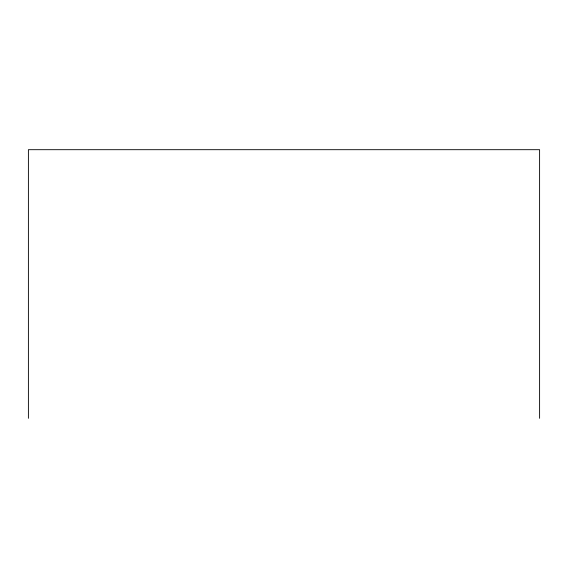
<?xml version="1.0" encoding="UTF-8"?>
<svg xmlns="http://www.w3.org/2000/svg" width="568" height="568" viewBox="0 0 568 568"><rect width="100%" height="100%" fill="white"/><g stroke="black" fill="none" stroke-linecap="round" stroke-linejoin="round"><path stroke-width="0.85" d="M539.6 418.311L539.6 149.689L28.4 149.689L28.4 418.311"/></g></svg>
